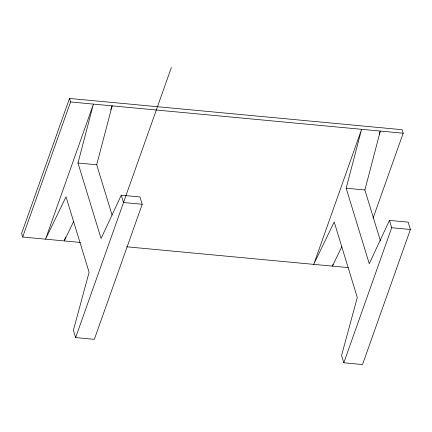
<?xml version="1.0" encoding="UTF-8"?>
<svg xmlns="http://www.w3.org/2000/svg" width="432" height="432" viewBox="0 0 432 432"><rect width="100%" height="100%" fill="white"/><g stroke="black" fill="none" stroke-linecap="round" stroke-linejoin="round"><path stroke-width="0.65" d="M77.992 163.015L93.425 104.107L45.544 239.166L66.02 196.776L89.105 272.284L73.391 330.259L75.632 337.581L94.338 339.336L142.22 204.277L139.984 196.954L121.273 195.199L101.077 238.523L77.992 163.015L96.703 164.77L112.093 215.109M96.703 164.77L112.131 105.867L110.786 109.669M346.172 188.217L361.6 129.308L313.724 264.368L334.201 221.978L357.286 297.486L341.572 355.455L343.807 362.783L362.518 364.538L410.4 229.478L408.159 222.156L389.453 220.401L369.257 263.72L346.172 188.217L364.883 189.972L380.468 240.959M364.883 189.972L380.311 131.069L379.188 134.239M373.059 218.182L403.18 133.218L402.106 129.703L69.482 98.442L21.6 233.501L22.675 237.017L80.347 242.438M22.675 237.017L70.556 101.957L69.482 98.442M65.599 237.119L64.255 240.926L73.613 221.546M75.632 337.581L171.391 67.462M333.104 264.222L332.429 266.128L341.793 246.748M343.807 362.783L391.689 227.723L389.453 220.401M70.556 101.957L403.18 133.218M142.22 204.277L123.509 202.522L121.273 195.199M391.689 227.723L410.4 229.478M126.619 246.785L348.111 267.597"/></g></svg>
